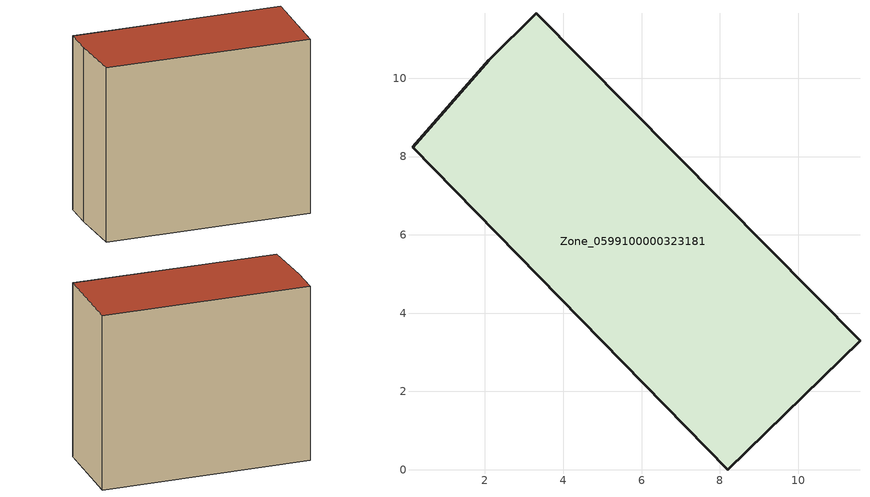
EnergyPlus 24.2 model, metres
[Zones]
Zone_0599100000323181
 floor ground (C_G): 0.15,8.24 2.09,10.46 3.31,11.66 11.58,3.29 8.2,0 z1.79
 wall outside (C_F): 11.58,3.29 3.31,11.66 2.09,10.46 0.15,8.24 8.2,0 11.58,3.29 z1.79:11.9
 roof outside (C_R): 2.09,10.46 0.15,8.24 8.2,0 11.58,3.29 3.31,11.66 z11.9
[BUILDING]
Pand.0599100000323181: North Axis=0; Terrain=City; Loads Convergence Tolerance Value=0.04; Temperature Convergence Tolerance Value=0.4; Solar Distribution=FullExterior; Maximum Number of Warmup Days=25; Minimum Number of Warmup Days=1
[Site:Location]
Rotterdam.The.Hague.AP_ZH_NLD Design_Conditions: Latitude=51.96; Longitude=4.45; Time Zone=1; Elevation=-4.5
[SITE:GROUNDTEMPERATURE:BUILDINGSURFACE]
18, 18, 18, 18, 18, 18, 18, 18, 18, 18, 18, 18
[MATERIAL] Thermal Absorptance=0.9; Solar Absorptance=0.7; Visible Absorptance=0.7
Name | Roughness | Thickness | Conductivity | Density | Specific Heat
G.TI.1946 | MediumSmooth | 0.15 | 1 | 540 | 1210
F.TI.1946 | Rough | 0.3 | 0.857143 | 1920 | 840
R.TI.1946 | MediumRough | 0.2 | 0.1 | 1500 | 1000
[CONSTRUCTION]
C_G: G.TI.1946
C_F: F.TI.1946
C_R: R.TI.1946
[ZONE]
Zone_0599100000323181: Type=1; Multiplier=1; Ceiling Height=Autocalculate; Volume=Autocalculate; Floor Area=autocalculate; Part of Total Floor Area=Yes
[ZONEINFILTRATION:DESIGNFLOWRATE]
Infil_Zone_0599100000323181: Zone or ZoneList or Space or SpaceList=Zone_0599100000323181; Schedule=AlwaysOn; Design Flow Rate Calculation Method=Flow/Area; Flow Rate per Floor Area=0.003; Constant Term Coefficient=1; Temperature Term Coefficient=0; Velocity Term Coefficient=0; Velocity Squared Term Coefficient=0
[HVACTEMPLATE:ZONE:IDEALLOADSAIRSYSTEM]
Zone_0599100000323181: Maximum Heating Supply Air Temperature=50; Minimum Cooling Supply Air Temperature=13; Maximum Heating Supply Air Humidity Ratio=0.0156; Minimum Cooling Supply Air Humidity Ratio=0.0077; Heating Limit=NoLimit; Cooling Limit=NoLimit; Dehumidification Control Type=ConstantSensibleHeatRatio; Cooling Sensible Heat Ratio=0.7; Dehumidification Setpoint=60; Humidification Control Type=None; Humidification Setpoint=30; Outdoor Air Method=None; Outdoor Air Flow Rate per Person=0.00944; Outdoor Air Flow Rate per Zone Floor Area=0; Outdoor Air Flow Rate per Zone=0; Demand Controlled Ventilation Type=None; Outdoor Air Economizer Type=NoEconomizer; Heat Recovery Type=None; Sensible Heat Recovery Effectiveness=0.7; Latent Heat Recovery Effectiveness=0.65
[ZONECONTROL:THERMOSTAT]
ThermostatControl_Zone_0599100000323181: Zone or ZoneList=Zone_0599100000323181; Control Type Schedule=DualSetpointControlType; Control 1=Thermostat_Zone_0599100000323181; Temperature Difference Between Cutout And Setpoint=0
[THERMOSTATSETPOINT:DUALSETPOINT]
Thermostat_Zone_0599100000323181: Heating Setpoint Temperature Schedule=HeatingSetpoint_Zone_0599100000323181; Cooling Setpoint Temperature Schedule=CoolingSetpoint_Zone_0599100000323181
[SCHEDULE:COMPACT]
HeatingSetpoint_Zone_0599100000323181: Through: 12/31, For: AllDays, Until: 24:00, 21
CoolingSetpoint_Zone_0599100000323181: Through: 12/31, For: AllDays, Until: 24:00, 24
DualSetpointControlType: Through: 12/31, For: AllDays, Until: 24:00, 4
AlwaysOn: Through: 12/31, For: AllDays, Until: 24:00, 1
